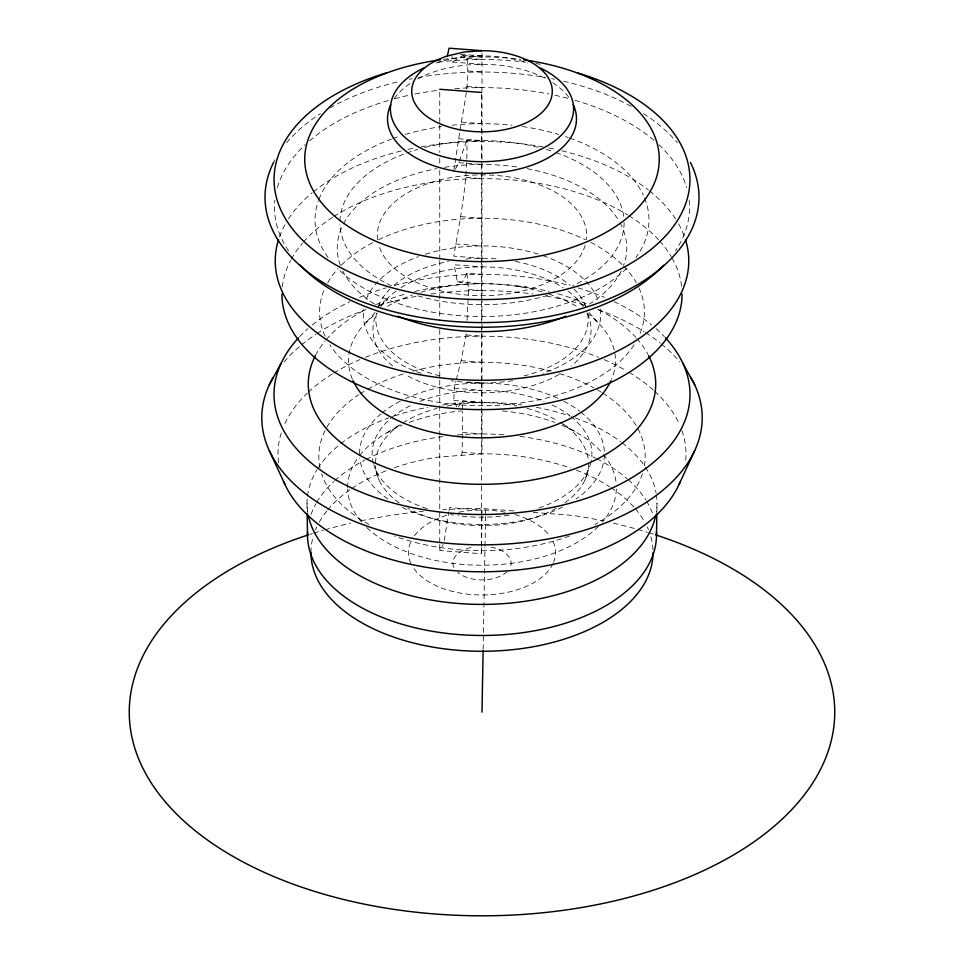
<?xml version="1.0" encoding="UTF-8"?>
<svg xmlns="http://www.w3.org/2000/svg" width="964" height="964" viewBox="0 0 964 964"><rect width="100%" height="100%" fill="white"/><g stroke="black" fill="none" stroke-linecap="round" stroke-linejoin="round"><path stroke-width="0.72" stroke-dasharray="4.82 3.62" d="M461.455 455.333L462.154 452.273L462.648 411.399M462.648 409.905L462.672 400.867L482 402.337M656.858 512.318L657.002 503.365M483.133 649.338L484.964 547.648M485 546.154L485.543 516.246M485.567 514.752L485.675 508.775M482 258.304L453.755 256.159C460.37 217.864 468.251 179.509 466.781 140.358L482 141.515M456.816 406.88L453.815 400.482L454.249 388.203L455.864 381.117M456.225 379.756L461.141 360.693L466.564 332.086M467.106 320.349L468.516 289.562L466.938 273.186L482 274.33M460.021 130.465C463.527 106.643 470.095 82.53 466.938 58.346L462.961 55.49L452.249 62.058L452.008 56.442M453.779 171.255L459.756 131.851M444.247 540.515L448.85 511.896M449.079 510.462L449.537 507.606L482 510.064L482 514.414M378.659 306.54L379.467 303.732M584.931 480.06L588.148 470.179M455.514 168.977L458.756 162.723L466.781 140.358M466.938 273.186L462.503 282.235L457.298 281.801L454.14 264.763L482 266.883M482 515.861L481.458 553.71L439.753 550.54L443.115 544.576M458.286 406.953L462.672 400.867M366.404 322.217L375.056 312.457M380.816 305.962L387.54 298.37M386.974 432.764L400.506 424.425M437.041 287.139L447.453 286.308M460.479 54.285L482 55.912M462.961 55.49L482 56.936M466.938 58.346L482 59.491M452.249 62.058L482 64.311M468.106 70.962L482 72.011M466.877 86.471L482 87.616M461.636 122.139L482 123.693M458.418 138.78L482 140.575M458.756 162.723L482 164.483M465.913 177.388L482 178.605M461.033 216.647L482 218.238M455.382 243.928L482 245.953M457.298 281.801L482 283.717M468.516 289.562L482 290.586M466.419 335.014L482 336.195M461.141 360.693L482 362.271M467.48 381.997L482 383.106M454.249 388.203L482 390.312M453.815 400.482L482 402.615M462.612 432.487L482 433.957M462.154 452.273L482 453.779A171.038 98.75 0 0 1 570.459 468.01M513.884 510.92L482 508.498A352.74 203.657 0 0 0 442.753 509.751M533.2 512.378L573.291 515.427A352.74 203.657 0 0 1 603.066 520.861M516.547 286.308L526.959 287.139M563.494 424.425L577.026 432.764M576.46 298.37L583.184 305.962M588.944 312.457L597.596 322.217M375.852 470.179L379.069 480.06M584.533 303.732L585.341 306.54M306.998 503.365L307.142 512.318M482 53.309L482 262.594M482 264.028L482 322.952M482 324.422L482 410.037M482 411.375L482 453.779L437.728 457.141A171.038 98.75 0 0 0 393.541 468.01M481.458 93.954L481.458 163.061M481.458 164.567L481.458 173.58M481.458 175.087L481.458 332.845M481.458 334.351L481.458 380.925M481.458 382.431L481.458 484.591M481.458 486.097L481.458 514.643M481.458 516.15L481.458 546.19M481.458 547.697L481.458 553.71M439.753 92.291L439.753 123.838M439.753 125.344L439.753 152.384M439.753 158.397L439.753 164.398M439.753 170.411L439.753 259.063M439.753 260.557L439.753 320.663M439.753 329.676L439.753 434.848M439.753 436.355L439.753 543.021M439.753 544.527L439.753 550.54M309.673 534.454A352.74 203.657 0 0 1 312.384 533.574M313.758 533.152A352.74 203.657 0 0 1 323.446 530.224M324.844 529.826A352.74 203.657 0 0 1 350.655 523.139M360.934 520.861A352.74 203.657 0 0 1 423.172 511.342M613.345 523.139A352.74 203.657 0 0 1 636.348 529.019M637.746 529.417A352.74 203.657 0 0 1 647.495 532.297M648.868 532.718A352.74 203.657 0 0 1 654.327 534.454M689.164 200.343A207.525 119.813 0 0 1 675.427 250.845M288.573 250.845A207.525 119.813 0 0 1 274.836 200.343M277.355 187.546A207.525 119.813 0 0 1 305.227 144.66M309.408 140.901A207.525 119.813 0 0 1 389.119 100.292M394.722 98.726A207.525 119.813 0 0 1 409.11 95.255M414.978 94.038A207.525 119.813 0 0 1 438.5 90.279M454.912 88.64A207.525 119.813 0 0 1 549.022 94.038M554.89 95.255A207.525 119.813 0 0 1 569.278 98.726M574.881 100.292A207.525 119.813 0 0 1 654.592 140.901M658.774 144.66A207.525 119.813 0 0 1 686.645 187.546M644.542 198.006A166.977 96.412 0 0 1 635.83 257.605M626.612 268.305A166.977 96.412 0 0 1 337.388 268.305M328.17 257.605A166.977 96.412 0 0 1 318.361 200.898M318.891 199.452A166.977 96.412 0 0 1 391.372 139.129M392.794 138.599A166.977 96.412 0 0 1 398.506 136.611M405.314 134.454A166.977 96.412 0 0 1 441.669 126.549M451.971 125.26A166.977 96.412 0 0 1 512.029 125.26M522.331 126.549A166.977 96.412 0 0 1 558.686 134.454M565.494 136.611A166.977 96.412 0 0 1 568.362 137.587M569.784 138.093A166.977 96.412 0 0 1 643.289 195.15M624.106 222.612A142.106 82.048 0 0 1 572.496 285.874M547.648 295.382A142.106 82.048 0 0 1 416.352 295.382M391.505 285.874A142.106 82.048 0 0 1 339.918 224.034M339.918 221.202A142.106 82.048 0 0 1 405.205 153.577M406.627 153.059A142.106 82.048 0 0 1 417.725 149.444M424.75 147.528A142.106 82.048 0 0 1 539.25 147.528M546.275 149.444A142.106 82.048 0 0 1 553.059 151.565M555.939 152.553A142.106 82.048 0 0 1 623.913 218.346M585.172 245.326A104.63 60.407 0 0 1 482 295.695A104.63 60.407 0 0 1 378.828 245.326M377.635 239.59A104.63 60.407 0 0 1 482 174.882A104.63 60.407 0 0 1 586.365 239.59M621.25 270.932A144.781 83.591 0 0 1 589.558 304.022M374.442 304.022A144.781 83.591 0 0 1 342.75 270.932M340.4 265.474A144.781 83.591 0 0 1 342.16 226.432M343.365 223.973A144.781 83.591 0 0 1 437.005 168.628M444.524 167.338A144.781 83.591 0 0 1 519.476 167.338M526.995 168.628A144.781 83.591 0 0 1 619.286 221.527M619.973 222.756A144.781 83.591 0 0 1 623.6 265.474M634.083 344.847A162.386 93.749 0 0 1 482 405.736A162.386 93.749 0 0 1 329.917 344.847M325.145 336.255A162.386 93.749 0 0 1 325.145 287.718M327.688 282.789A162.386 93.749 0 0 1 338.159 268.486M341.377 265.112A162.386 93.749 0 0 1 373.309 242.338M378.466 239.759A162.386 93.749 0 0 1 585.534 239.759M590.691 242.338A162.386 93.749 0 0 1 622.624 265.112M623.72 266.221A162.386 93.749 0 0 1 636.312 282.789M638.855 287.718A162.386 93.749 0 0 1 638.855 336.255M600.319 308.986A118.705 68.528 0 0 1 542.828 373.333M512.728 380.684A118.705 68.528 0 0 1 451.273 380.684M421.172 373.333A118.705 68.528 0 0 1 363.681 308.986M366.2 299.406A118.705 68.528 0 0 1 418.243 256.677M425.341 254.255A118.705 68.528 0 0 1 538.659 254.255M542.828 255.629A118.705 68.528 0 0 1 597.801 299.406M587.666 313.782A106.148 61.286 0 0 1 524.054 375.864M439.946 375.864A106.148 61.286 0 0 1 376.334 313.782M378.286 306.552A106.148 61.286 0 0 1 390.071 288.947M393.987 285.332A106.148 61.286 0 0 1 448.646 261.413M465.961 259.015A106.148 61.286 0 0 1 498.039 259.015M515.354 261.413A106.148 61.286 0 0 1 570.013 285.332M573.929 288.947A106.148 61.286 0 0 1 585.714 306.552M587.353 313.553A109.065 62.973 0 0 1 571.363 365.959M559.12 374.381A109.065 62.973 0 0 1 404.88 374.381M392.637 365.959A109.065 62.973 0 0 1 376.647 313.553M380.816 306.347A109.065 62.973 0 0 1 396.059 291.092M400.964 287.706A109.065 62.973 0 0 1 563.036 287.706M567.941 291.092A109.065 62.973 0 0 1 583.184 306.347M642.386 473.818A163.169 94.207 0 0 1 594.957 524.464M569.399 536.044A163.169 94.207 0 0 1 394.601 536.044M369.043 524.464A163.169 94.207 0 0 1 321.614 473.818M320.06 468.058A163.169 94.207 0 0 1 358.716 394.77M359.994 393.927A163.169 94.207 0 0 1 365.272 390.661M367.826 389.179A163.169 94.207 0 0 1 404.531 373.574M413.002 371.116A163.169 94.207 0 0 1 550.998 371.116M559.469 373.574A163.169 94.207 0 0 1 593.728 387.829M597.379 389.866A163.169 94.207 0 0 1 601.391 392.276M602.705 393.095A163.169 94.207 0 0 1 643.94 468.058M604.416 455.201A122.44 70.685 0 0 1 576.183 498.954M562.434 507.088A122.44 70.685 0 0 1 401.566 507.088M387.817 498.954A122.44 70.685 0 0 1 359.789 458.045M359.56 453.791A122.44 70.685 0 0 1 380.973 413.857M382.057 412.966A122.44 70.685 0 0 1 400.301 401.144M405.458 398.614A122.44 70.685 0 0 1 558.542 398.614M563.699 401.144A122.44 70.685 0 0 1 579.713 411.194M580.834 412.074A122.44 70.685 0 0 1 604.416 452.381M590.956 462.045A109.896 63.443 0 0 1 536.948 508.703M508.992 515.258A109.896 63.443 0 0 1 457.936 515.668M453.562 515.041A109.896 63.443 0 0 1 450.67 514.571M427.052 508.703A109.896 63.443 0 0 1 373.779 464.793M373.393 463.419A109.896 63.443 0 0 1 390.878 418.304M391.974 417.388A109.896 63.443 0 0 1 411.785 404.964M419.918 401.41A109.896 63.443 0 0 1 544.082 401.41M552.215 404.964A109.896 63.443 0 0 1 569.772 415.58M570.917 416.472A109.896 63.443 0 0 1 591.245 460.659M588.558 464.142A106.558 61.527 0 0 1 564.808 502.871M556.192 508.305A106.558 61.527 0 0 1 407.808 508.305M399.192 502.871A106.558 61.527 0 0 1 375.466 465.6M375.466 462.696A106.558 61.527 0 0 1 401.59 423.762M402.832 422.967A106.558 61.527 0 0 1 436.945 408.387M447.043 406.025A106.558 61.527 0 0 1 516.957 406.025M527.055 408.387A106.558 61.527 0 0 1 557.349 420.641M559.915 422.172A106.558 61.527 0 0 1 588.293 459.768M616.37 489.061A134.394 77.59 0 0 1 602.512 521.958M598.391 526.416A134.394 77.59 0 0 1 366.597 527.38M361.488 521.958A134.394 77.59 0 0 1 347.63 489.061M347.606 487.627A134.394 77.59 0 0 1 358.704 456.755M359.596 455.586A134.394 77.59 0 0 1 402.205 425.184M409.122 422.437A134.394 77.59 0 0 1 461.539 410.941M502.461 410.941A134.394 77.59 0 0 1 554.878 422.437M561.795 425.184A134.394 77.59 0 0 1 602.512 453.285M603.476 454.43A134.394 77.59 0 0 1 616.297 484.747M553.035 563.518A73.541 42.452 0 0 1 484.133 594.969A73.541 42.452 0 0 1 412.182 565.868M410.965 563.518A73.541 42.452 0 0 1 410.965 541.539M414.472 535.707A73.541 42.452 0 0 1 449.128 514.547M458.731 512.246A73.541 42.452 0 0 1 505.269 512.246M514.872 514.547A73.541 42.452 0 0 1 549.528 535.707M553.035 541.539A73.541 42.452 0 0 1 553.613 562.181M507.209 571.495A29.113 16.81 0 0 1 457.792 572.435M453.875 567.447A29.113 16.81 0 0 1 473.011 547.106M490.989 547.106A29.113 16.81 0 0 1 510.125 567.447M352.45 379.31A133.478 77.06 0 0 1 377.31 312.938M387.612 306.251A133.478 77.06 0 0 1 412.423 294.984M420.81 292.261A133.478 77.06 0 0 1 543.19 292.261M548.733 294.008A133.478 77.06 0 0 1 576.388 306.251M586.69 312.938A133.478 77.06 0 0 1 611.55 379.31M278.56 462.756A204.007 117.789 0 0 1 282.042 430.607M284.934 423.497A204.007 117.789 0 0 1 307.311 393.143M308.335 392.167A204.007 117.789 0 0 1 332.291 373.96M333.64 373.128A204.007 117.789 0 0 1 359.873 359.632M365.489 357.295A204.007 117.789 0 0 1 598.511 357.295M604.127 359.632A204.007 117.789 0 0 1 626.263 370.694M629.01 372.309A204.007 117.789 0 0 1 653.556 390.239M654.616 391.203A204.007 117.789 0 0 1 679.066 423.497M681.958 430.607A204.007 117.789 0 0 1 685.44 462.756M307.661 512.149A175.002 101.039 0 0 1 307.299 497.52M307.468 496.05A175.002 101.039 0 0 1 317.023 469.661M317.807 468.42A175.002 101.039 0 0 1 339.738 444.537M340.858 443.633A175.002 101.039 0 0 1 388.733 417.882M394.505 415.87A175.002 101.039 0 0 1 427.667 407.326M442.404 404.952A175.002 101.039 0 0 1 521.596 404.952M536.333 407.326A175.002 101.039 0 0 1 569.495 415.87M575.267 417.882A175.002 101.039 0 0 1 620.828 441.861M621.997 442.741A175.002 101.039 0 0 1 644.542 465.937M645.386 467.178A175.002 101.039 0 0 1 656.098 493.11M656.339 494.58A175.002 101.039 0 0 1 656.339 512.149M279.464 236.879A206.766 119.379 0 0 1 285.477 223.793M288.477 218.864A206.766 119.379 0 0 1 312.228 192.752M313.348 191.836A206.766 119.379 0 0 1 402.157 150.782M407.929 149.444A206.766 119.379 0 0 1 415.231 147.914M421.111 146.817A206.766 119.379 0 0 1 542.889 146.817M548.769 147.914A206.766 119.379 0 0 1 556.071 149.444M561.843 150.782A206.766 119.379 0 0 1 648.374 190.016M649.519 190.92A206.766 119.379 0 0 1 675.523 218.864M678.523 223.793A206.766 119.379 0 0 1 684.536 236.879M282.319 286.947A200.066 115.499 0 0 1 290.622 260.449M291.297 259.195A200.066 115.499 0 0 1 302.347 243.29M303.359 242.109A200.066 115.499 0 0 1 332.592 217.298M333.881 216.466A200.066 115.499 0 0 1 627.492 214.827M628.805 215.647A200.066 115.499 0 0 1 658.545 239.783M659.605 240.94A200.066 115.499 0 0 1 671.281 256.701M672.004 257.954A200.066 115.499 0 0 1 681.681 286.947M311.107 514.306A174.508 100.75 0 0 1 316.011 503.606M316.734 502.352A174.508 100.75 0 0 1 333.785 481.53M334.797 480.602A174.508 100.75 0 0 1 364.693 460.117M365.946 459.467A174.508 100.75 0 0 1 443.946 436.391M457.02 434.993A174.508 100.75 0 0 1 506.98 434.993M520.054 436.391A174.508 100.75 0 0 1 595.499 458.177M596.776 458.816A174.508 100.75 0 0 1 627.13 478.759M628.179 479.674A174.508 100.75 0 0 1 645.735 499.858M646.519 501.099A174.508 100.75 0 0 1 652.893 514.306M310.962 552.529A171.038 98.75 0 0 1 313.143 536.779M315.577 529.73A171.038 98.75 0 0 1 316.782 526.971M319.313 522.042A171.038 98.75 0 0 1 326.688 511.161M327.639 509.992A171.038 98.75 0 0 1 350.583 489.326M351.836 488.459A171.038 98.75 0 0 1 387.733 470.131M576.267 470.131A171.038 98.75 0 0 1 609.597 486.76M610.887 487.603A171.038 98.75 0 0 1 634.372 507.667M635.384 508.823A171.038 98.75 0 0 1 644.687 522.042M647.218 526.971A171.038 98.75 0 0 1 648.423 529.73M650.857 536.779A171.038 98.75 0 0 1 652.965 549.673M394.276 98.593A94.484 54.55 0 0 1 411.291 82.675M417.545 78.976A94.484 54.55 0 0 1 546.455 78.976M552.709 82.675A94.484 54.55 0 0 1 569.724 98.593M273.619 162.362A216.984 125.272 0 0 1 274.933 159.855M286.67 142.732A216.984 125.272 0 0 1 320.53 113.607M329.784 108.016A216.984 125.272 0 0 1 400.434 81.205M409.326 79.253A216.984 125.272 0 0 1 412.315 78.65M418.316 77.53A216.984 125.272 0 0 1 545.684 77.53M551.685 78.65A216.984 125.272 0 0 1 554.674 79.253M563.566 81.205A216.984 125.272 0 0 1 631.769 106.643M643.47 113.607A216.984 125.272 0 0 1 677.331 142.732M315.421 355.547A173.725 100.304 0 0 1 325.217 340.81M326.218 339.629A173.725 100.304 0 0 1 365.223 309.757M375.574 304.745A173.725 100.304 0 0 1 406.181 293.779M414.785 291.526A173.725 100.304 0 0 1 549.215 291.526M557.819 293.779A173.725 100.304 0 0 1 588.426 304.745M598.777 309.757A173.725 100.304 0 0 1 635.722 337.292M636.77 338.46A173.725 100.304 0 0 1 647.929 354.306M299.671 336.629A207.995 120.078 0 0 1 307.95 328.664M312.348 324.94A207.995 120.078 0 0 1 350.028 301.599M359.488 297.37A207.995 120.078 0 0 1 386.142 287.838M394.529 285.465A207.995 120.078 0 0 1 569.471 285.465M577.858 287.838A207.995 120.078 0 0 1 604.512 297.37M613.972 301.599A207.995 120.078 0 0 1 651.652 324.94M656.05 328.664A207.995 120.078 0 0 1 664.329 336.629M284.043 362.03A220.202 127.128 0 0 1 300.491 345.727M301.599 344.823A220.202 127.128 0 0 1 315.855 334.279M317.12 333.448A220.202 127.128 0 0 1 366.127 309.613M378.659 305.455A220.202 127.128 0 0 1 417.569 296.141M430.848 294.056A220.202 127.128 0 0 1 533.152 294.056M546.431 296.141A220.202 127.128 0 0 1 585.341 305.455M597.873 309.613A220.202 127.128 0 0 1 644.314 331.797M645.603 332.616A220.202 127.128 0 0 1 660.159 343.003M661.292 343.907A220.202 127.128 0 0 1 679.957 362.03M436.198 62.997A91.592 52.887 0 0 1 527.802 62.997M438.415 62.154A207.923 120.042 0 0 1 525.585 62.154M535.815 63.576A207.923 120.042 0 0 1 540.274 64.299M443.344 59.394A177.256 102.329 0 0 1 520.656 59.394"/><path stroke-width="1.45" d="M656.508 534.707L656.833 513.812M482 712.143L483.109 650.833M447.332 56.02L449.116 48.2L482 50.694A70.276 40.572 0 0 1 548.034 105.148A70.276 40.572 0 0 1 436.837 122.344A70.276 40.572 0 0 1 446.862 56.129L463.817 52.08L482 50.694M679.066 484.47L694.695 450.622M269.305 384.805L281.09 363.332M439.753 89.278L481.458 92.448M682.91 363.332L694.695 384.805M269.305 450.622L284.934 484.47M307.167 513.812L307.492 534.707M655.677 534.887A352.74 203.657 0 0 1 752.884 842.596A352.74 203.657 0 0 1 211.116 842.596A352.74 203.657 0 0 1 308.323 534.887M540.455 68.083A91.592 52.887 0 0 1 548.745 145.01A91.592 52.887 0 0 1 415.255 145.01A91.592 52.887 0 0 1 423.545 68.083M573.267 104.751A94.484 54.55 0 0 1 482 173.412A94.484 54.55 0 0 1 390.733 104.751M523.56 59.792A177.256 102.329 0 0 1 628.046 217.262A177.256 102.329 0 0 1 335.954 217.262A177.256 102.329 0 0 1 440.44 59.792M577.834 72.999A207.923 120.042 0 0 1 643.253 255.327A207.923 120.042 0 0 1 320.747 255.327A207.923 120.042 0 0 1 386.166 72.999M690.381 162.362A216.984 125.272 0 0 1 482 322.566A216.984 125.272 0 0 1 273.619 162.362M663.931 265.088A207.525 119.813 0 0 1 482 327.254A207.525 119.813 0 0 1 300.069 265.088M565.952 316.168A144.781 83.591 0 0 1 398.048 316.168M685.476 239.675A206.766 119.379 0 0 1 482 380.274A206.766 119.379 0 0 1 278.524 239.675M682.066 294.116A200.066 115.499 0 0 1 482 409.616A200.066 115.499 0 0 1 281.934 294.116M610.923 380.696A133.478 77.06 0 0 1 482 437.813A133.478 77.06 0 0 1 353.077 380.696M648.579 355.547A173.725 100.304 0 0 1 482 484.314A173.725 100.304 0 0 1 315.421 355.547M665.413 337.786A207.995 120.078 0 0 1 482 514.499A207.995 120.078 0 0 1 298.587 337.786M690.887 377.49A220.202 127.128 0 0 1 482 544.841A220.202 127.128 0 0 1 273.113 377.49M680.307 481.651A204.007 117.789 0 0 1 482 571.773A204.007 117.789 0 0 1 283.693 481.651M655.809 515.089A175.002 101.039 0 0 1 482 604.404A175.002 101.039 0 0 1 308.191 515.089M656.436 531.803A174.508 100.75 0 0 1 482 635.469A174.508 100.75 0 0 1 307.564 531.803M653.038 552.529A171.038 98.75 0 0 1 482 651.278A171.038 98.75 0 0 1 310.962 552.529"/></g></svg>
